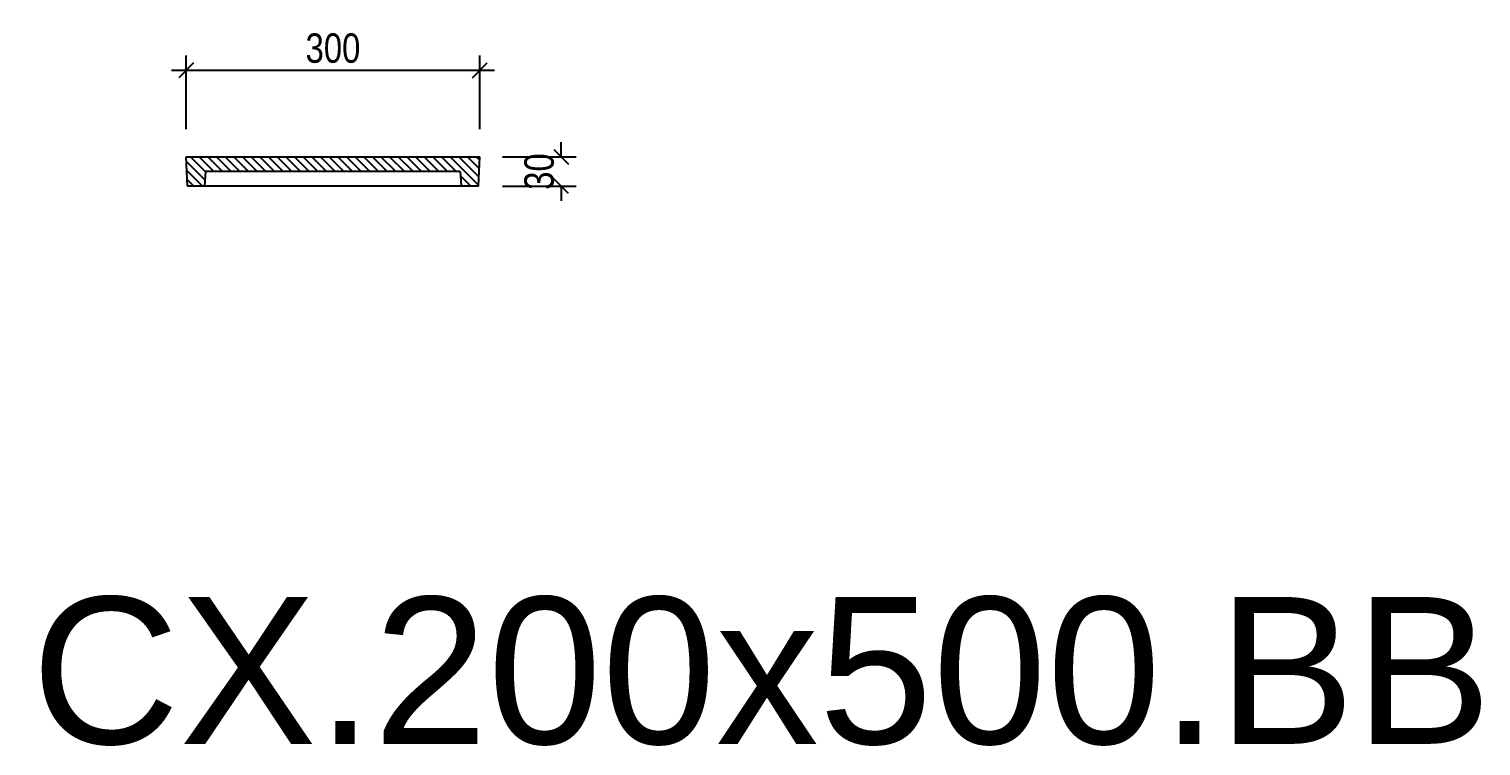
# Model space of a CAD drawing. Header units: feet. Extents: x 0 to 46220, y -100 to 29800.
# Drawn here: x 31341 to 32823, y 21649 to 22381 of the extents above; entities that cross this region are included whole.
import ezdxf
from ezdxf.enums import TextEntityAlignment as Align

# ---------------------------------------------------------------- set-up
doc = ezdxf.new("R2010")
doc.units = ezdxf.units.FT
doc.header["$MEASUREMENT"] = 0
doc.layers.get('Defpoints').update_dxf_attribs({"color": 8})
for name, color, linetype in [('VHG-Dim', 140, 'Continuous'), ('VHG-Nap3', 251, 'Continuous'), ('VHG-Nap4', 7, 'Continuous'), ('VHG-Text', 7, 'Continuous'), ('VHG-Thep', 1, 'Continuous')]:
    doc.layers.add(name, color=color, linetype=linetype)
doc.styles.add('VHG-Unicode.Bold', font='arial.ttf', dxfattribs={"width": 0.8})
doc.styles.add('VHG-Unicode.Regular', font='arial.ttf', dxfattribs={"width": 0.8})
doc.dimstyles.new('VHG1-15', dxfattribs={"dimscale": 150, "dimtxt": 0.2, "dimasz": 0.1, "dimexe": 0.1, "dimexo": 0.1, "dimgap": 0.05, "dimtad": 1, "dimdec": 0, "dimzin": 0, "dimdsep": 46, "dimtxsty": 'VHG-Unicode.Regular', "dimblk": 'OBLIQUE', "dimcen": 0.1, "dimdle": 0.1, "dimclrd": 140, "dimclre": 140, "dimclrt": 7, "dimaunit": 1, "dimadec": 3, "dimazin": 0, "dimtfac": 1, "dimtdec": 0, "dimtix": 1, "dimtofl": 0, "dimtmove": 0, "dimatfit": 3, "dimldrblk": 'DOTSMALL', "dimfxl": 0.4, "dimfxlon": 1, "dimtolj": 1, "dimtzin": 0, "dimarcsym": 0})

# ---------------------------------------------------------------- blocks, each defined once
blk = doc.blocks.new('_Oblique')
at = {"layer": 'VHG-Dim', "linetype": 'ByBlock', "lineweight": -2}
blk.add_line((-0.5, -0.5), (0.5, 0.5), dxfattribs=at)
blk = doc.blocks.new('*D334')
at = {"layer": 'Defpoints', "color": 0, "transparency": 16777216}
for p in [(31801.04721831274, 22339.02980065392), (31501.04721831274, 22250.66539326496), (31801.04721831274, 22250.66539326496)]:
    blk.add_point(p, dxfattribs=at)
at = {"layer": 'VHG-Dim', "color": 140, "lineweight": -2, "transparency": 16777216}
for p, q in [((31501.04721831274, 22279.02980065392), (31501.04721831274, 22354.02980065392)), ((31801.04721831274, 22279.02980065392), (31801.04721831274, 22354.02980065392)), ((31486.04721831274, 22339.02980065392), (31816.04721831274, 22339.02980065392))]:
    blk.add_line(p, q, dxfattribs=at)
at = {"layer": 'VHG-Dim', "color": 140, "lineweight": -2, "transparency": 16777216, "xscale": 15, "yscale": 15, "zscale": 15, "rotation": 180}
blk.add_blockref('_Oblique', (31501.04721831274, 22339.02980065392), dxfattribs=at)
at = {"layer": 'VHG-Dim', "color": 140, "lineweight": -2, "transparency": 16777216, "xscale": 15, "yscale": 15, "zscale": 15}
blk.add_blockref('_Oblique', (31801.04721831274, 22339.02980065392), dxfattribs=at)
at = {"layer": 'VHG-Dim', "color": 7, "transparency": 16777216, "insert": (31651.04721831274, 22361.52980065392), "char_height": 30, "attachment_point": 5, "style": 'VHG-Unicode.Regular'}
blk.add_mtext('\\A1;300', dxfattribs=at)
blk = doc.blocks.new('_DotSmall')
at = {"layer": 'VHG-Thep', "linetype": 'ByBlock', "const_width": 0.5}
blk.add_lwpolyline([(-0.0625, 0, 1), (0.0625, 0, 1)], format="xyb", close=True, dxfattribs=at)
blk = doc.blocks.new('*D335')
at = {"layer": 'Defpoints', "color": 0, "transparency": 16777216}
for p in [(31801.04721831276, 22250.66539326497), (31799.54721831276, 22220.66539326497), (31884.16566938769, 22220.66539326497)]:
    blk.add_point(p, dxfattribs=at)
at = {"layer": 'VHG-Dim', "color": 140, "lineweight": -2, "transparency": 16777216}
for p, q in [((31884.16566938769, 22250.66539326497), (31884.16566938769, 22265.66539326497)), ((31824.16566938769, 22250.66539326497), (31899.16566938769, 22250.66539326497)), ((31824.16566938769, 22220.66539326497), (31899.16566938769, 22220.66539326497)), ((31884.16566938769, 22220.66539326497), (31884.16566938769, 22205.66539326497))]:
    blk.add_line(p, q, dxfattribs=at)
at = {"layer": 'VHG-Dim', "color": 140, "lineweight": -2, "transparency": 16777216, "xscale": 15, "yscale": 15, "zscale": 15}
for p, rotation in [((31884.16566938769, 22250.66539326497), 270), ((31884.16566938769, 22220.66539326497), 90)]:
    blk.add_blockref('_Oblique', p, dxfattribs=dict(at, rotation=rotation))
at = {"layer": 'VHG-Dim', "color": 7, "transparency": 16777216, "insert": (31861.66566938768, 22235.66539326496), "char_height": 30, "attachment_point": 5, "rotation": 90, "style": 'VHG-Unicode.Regular'}
blk.add_mtext('\\A1;30', dxfattribs=at)
blk = doc.blocks.new('VIN.TNM.CX.200x500.BB')
at = {"layer": 'VHG-Nap3'}
h = blk.add_hatch(dxfattribs=at)
h.set_pattern_fill('ANSI31', color=256, scale=50, angle=-90.00000000000001)
h.set_pattern_definition([(315, (-2367.745103622321, -250.0616410014918), (4.419417382415923, 4.419417382415921), [])])
h.paths.add_polyline_path([(130, -15), (131, -30), (148.5, -30), (150, 0), (0, 0), (-150, 0), (-148.5, -30), (-131, -30), (-130, -15), (-74.16119287651964, -15)])
at = {"layer": 'VHG-Nap4'}
for p, q in [((-150, 0), (150, 0)), ((-148.5, -30), (-150, 0)), ((148.5, -30), (150, 0)), ((-130, -15), (-131, -30)), ((130, -15), (-130, -15)), ((130, -15), (131, -30)), ((148.5, -30), (-148.5, -30))]:
    blk.add_line(p, q, dxfattribs=at)

msp = doc.modelspace()

# ---------------------------------------------------------------- block references
at = {"layer": 'VHG-Dim'}
msp.add_blockref('VIN.TNM.CX.200x500.BB', (31651.04721831274, 22250.66539326496), dxfattribs=at)

# ---------------------------------------------------------------- texts
at = {"layer": 'VHG-Text', "style": 'VHG-Unicode.Bold'}
msp.add_text('VIN.TNM.CX.200x500.BB', height=150, dxfattribs=at).set_placement((31628.82355212444, 21651.06519513484), align=Align.CENTER)

# ---------------------------------------------------------------- dimensions: what is measured, and where the dimension line sits
at = {"layer": 'VHG-Dim'}
dim = msp.add_linear_dim(base=(31801.04721831274, 22339.02980065392), p1=(31501.04721831274, 22250.66539326496), p2=(31801.04721831274, 22250.66539326496), dimstyle='VHG1-15', dxfattribs=at)
dim.commit()
dim.dimension.update_dxf_attribs({"geometry": '*D334', "text_midpoint": (31651.04721831274, 22361.52980065392)})
dim = msp.add_linear_dim(base=(31884.16566938769, 22220.66539326497), p1=(31801.04721831274, 22250.66539326496), p2=(31799.54721831274, 22220.66539326496), angle=90, dimstyle='VHG1-15', dxfattribs=at)
dim.commit()
dim.dimension.update_dxf_attribs({"geometry": '*D335', "text_midpoint": (31861.66566938768, 22235.66539326496)})

doc.saveas('drawing.dxf')
